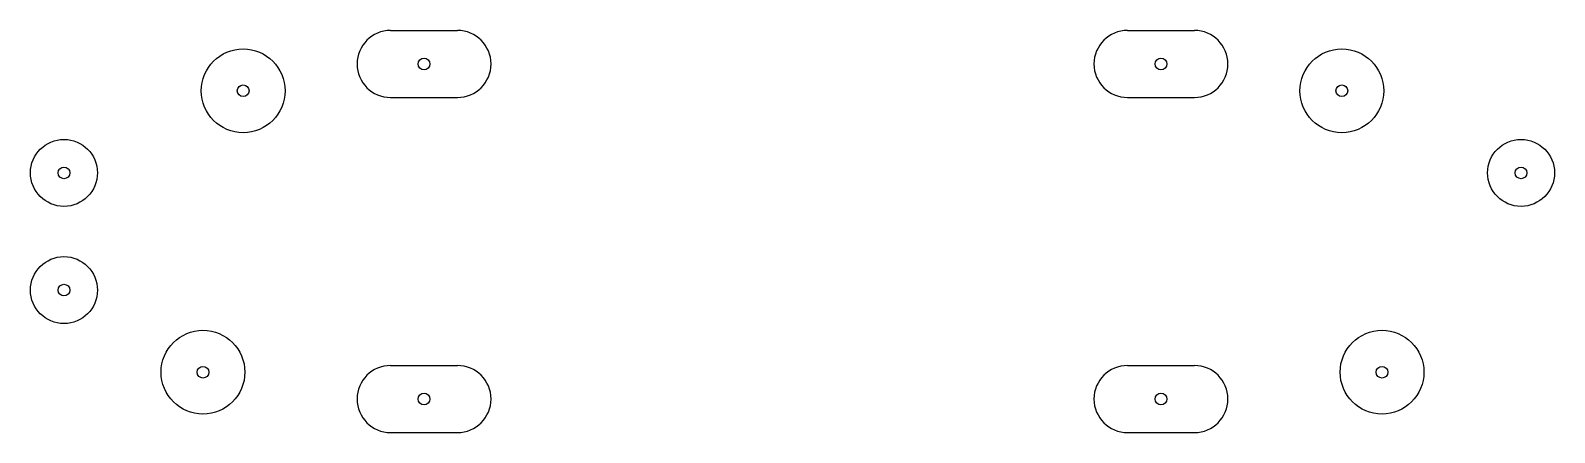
# Model space of a CAD drawing. Extents: x 64.2 to 109.8, y -62 to -50.
import ezdxf

# ---------------------------------------------------------------- set-up
doc = ezdxf.new("R2010")
doc.units = 0
doc.header["$MEASUREMENT"] = 0
doc.layers.add('BLACK', color=250, linetype='CONTINUOUS')
doc.layers.add('WHITE', color=7, linetype='CONTINUOUS')

msp = doc.modelspace()

# ---------------------------------------------------------------- linework, layer by layer
at = {"layer": 'BLACK'}
for p, q in [((75, -50), (77, -50)), ((97, -50), (99, -50)), ((75, -52), (77, -52)), ((97, -52), (99, -52)), ((75, -60), (77, -60)), ((97, -60), (99, -60)), ((75, -62), (77, -62)), ((97, -62), (99, -62))]:
    msp.add_line(p, q, dxfattribs=at)
for centre, radius in [((70.6, -51.8), 1.25), ((103.4, -51.8), 1.25), ((65.25, -54.25), 1), ((108.75, -54.25), 1), ((65.25, -57.75), 1), ((69.4, -60.2), 1.25), ((104.6, -60.2), 1.25)]:
    msp.add_circle(centre, radius, dxfattribs=at)
for centre, start, end in [((75, -51), 90, 270), ((77, -51), 270, 450), ((97, -51), 90, 270), ((99, -51), 270, 450), ((75, -61), 90, 270), ((77, -61), 270, 450), ((97, -61), 90, 270), ((99, -61), 270, 450)]:
    msp.add_arc(centre, 1, start, end, dxfattribs=at)
at = {"layer": 'WHITE'}
for centre in [(76, -51), (98, -51), (70.6, -51.8), (103.4, -51.8), (65.25, -54.25), (108.75, -54.25), (65.25, -57.75), (69.4, -60.2), (104.6, -60.2), (76, -61), (98, -61)]:
    msp.add_circle(centre, 0.175, dxfattribs=at)

doc.saveas('drawing.dxf')
